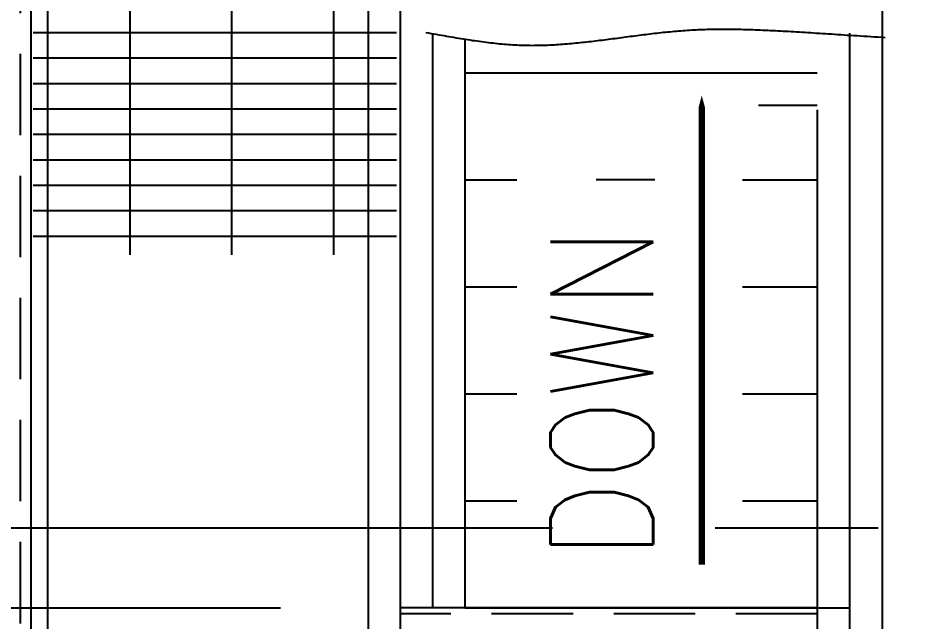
# Model space of a CAD drawing. Extents: x 0 to 68580, y 0 to 45720.
# Drawn here: x 19685 to 21100, y 13036 to 13979 of the extents above; entities that cross this region are included whole.
import ezdxf

# ---------------------------------------------------------------- set-up
doc = ezdxf.new("R2010")
doc.units = 0
doc.header["$LTSCALE"] = 40
doc.linetypes.add('CENTER', pattern=[50.8, 31.75, -6.35, 6.35, -6.35])
doc.linetypes.add('HIDDEN2', pattern=[4.7625, 3.175, -1.5875])
doc.layers.get('DEFPOINTS').update_dxf_attribs({"linetype": 'CONTINUOUS'})
for name, color, linetype in [('EMS_CL', 1, 'CENTER'), ('EMS_DIM', 3, 'CONTINUOUS'), ('EMS_GRAY', 252, 'CONTINUOUS'), ('EMS_HATCH', 3, 'CONTINUOUS'), ('EMS_OBJECT', 252, 'CONTINUOUS'), ('EMS_REV', 7, 'CONTINUOUS'), ('EMS_SHIPSTRUCTURE', 151, 'CONTINUOUS'), ('EMS_WALKWAY_PLATFORM', 2, 'CONTINUOUS'), ('EMS_WALKWAY_STAIRS', 2, 'CONTINUOUS'), ('WALWAYSTUFF', 2, 'CONTINUOUS')]:
    doc.layers.add(name, color=color, linetype=linetype)
doc.styles.add('EMS', font='Romans.shx', dxfattribs={"width": 0.85, "height": 240})
doc.styles.add('ROMANS', font='romans.shx', dxfattribs={"width": 0.8})
doc.dimstyles.get("Standard").update_dxf_attribs({"dimtxt": 0.125, "dimasz": 0.25, "dimexe": 0.18, "dimexo": 0.0625, "dimgap": 0.09, "dimtad": 0, "dimtih": 1, "dimtoh": 1, "dimzin": 12, "dimcen": 0.09, "dimclrd": 160, "dimclre": 160, "dimclrt": 200, "dimazin": 3, "dimtfac": 1, "dimtofl": 0, "dimtmove": 0, "dimatfit": 3})

# ---------------------------------------------------------------- blocks, each defined once
blk = doc.blocks.new('*U253')
at = {"layer": 'EMS_DIM', "color": 0, "style": 'EMS', "width": 0.85}
blk.add_text('1525', height=240, dxfattribs=at).set_placement((15705.4, 12175.5))
blk = doc.blocks.new('*D49')
at = {"layer": 'DEFPOINTS', "color": 0}
for p in [(20281.8, 13058), (16108.5, 11533), (17849.8, 11533)]:
    blk.add_point(p, dxfattribs=at)
at = {"layer": 'EMS_DIM', "color": 0}
for p, q in [((20094.3, 13058), (15996, 13058)), ((16108.5, 12818), (16108.5, 12528)), ((16108.5, 11773), (16108.5, 12063)), ((17662.3, 11533), (15996, 11533))]:
    blk.add_line(p, q, dxfattribs=at)
for points in [[(16068.5, 12818), (16148.5, 12818), (16108.5, 13058)], [(16068.5, 11773), (16148.5, 11773), (16108.5, 11533)]]:
    blk.add_solid(points, dxfattribs=at)
at = {"layer": 'EMS_REV'}
blk.add_blockref('*U253', (0, 0), dxfattribs=at)

msp = doc.modelspace()

# ---------------------------------------------------------------- linework, layer by layer
at = {"layer": 'EMS_CL'}
msp.add_line((17216.632, 13183.032), (24327.026, 13183.032), dxfattribs=at)
at = {"layer": 'EMS_DIM'}
msp.add_polyline3d([(20321.3, 13956.1, 0), (20325.4, 13955.4, 0), (20329.5, 13954.7, 0), (20333.5, 13954, 0), (20337.5, 13953.3, 0), (20341.5, 13952.6, 0), (20345.4, 13951.9, 0), (20349.3, 13951.2, 0), (20353.2, 13950.5, 0), (20357.1, 13949.9, 0), (20360.9, 13949.2, 0), (20364.7, 13948.6, 0), (20368.5, 13948, 0), (20372.2, 13947.4, 0), (20375.9, 13946.8, 0), (20379.6, 13946.2, 0), (20383.3, 13945.6, 0), (20386.9, 13945, 0), (20390.6, 13944.5, 0), (20394.2, 13943.9, 0), (20397.8, 13943.4, 0), (20401.4, 13942.9, 0), (20404.9, 13942.4, 0), (20408.4, 13941.9, 0), (20412, 13941.5, 0), (20415.5, 13941, 0), (20419, 13940.6, 0), (20422.5, 13940.2, 0), (20425.9, 13939.8, 0), (20429.4, 13939.4, 0), (20432.8, 13939.1, 0), (20436.3, 13938.7, 0), (20439.7, 13938.4, 0), (20443.1, 13938.1, 0), (20446.5, 13937.8, 0), (20449.9, 13937.5, 0), (20453.3, 13937.3, 0), (20456.7, 13937.1, 0), (20460.1, 13936.9, 0), (20463.5, 13936.7, 0), (20466.9, 13936.6, 0), (20470.3, 13936.4, 0), (20473.7, 13936.3, 0), (20477.1, 13936.3, 0), (20480.5, 13936.2, 0), (20483.9, 13936.2, 0), (20487.3, 13936.1, 0), (20490.6, 13936.2, 0), (20494, 13936.2, 0), (20497.4, 13936.2, 0), (20500.8, 13936.3, 0), (20504.2, 13936.4, 0), (20507.6, 13936.5, 0), (20511, 13936.6, 0), (20514.4, 13936.8, 0), (20517.8, 13936.9, 0), (20521.2, 13937.1, 0), (20524.6, 13937.3, 0), (20528, 13937.5, 0), (20531.4, 13937.8, 0), (20534.8, 13938, 0), (20538.2, 13938.3, 0), (20541.6, 13938.5, 0), (20545, 13938.8, 0), (20548.4, 13939.1, 0), (20551.8, 13939.4, 0), (20555.2, 13939.8, 0), (20558.6, 13940.1, 0), (20562, 13940.4, 0), (20565.4, 13940.8, 0), (20568.8, 13941.2, 0), (20572.2, 13941.5, 0), (20575.6, 13941.9, 0), (20579, 13942.3, 0), (20582.4, 13942.7, 0), (20585.8, 13943.1, 0), (20589.2, 13943.5, 0), (20592.6, 13944, 0), (20596, 13944.4, 0), (20599.4, 13944.8, 0), (20602.8, 13945.2, 0), (20606.2, 13945.7, 0), (20609.6, 13946.1, 0), (20613.1, 13946.6, 0), (20616.5, 13947, 0), (20619.9, 13947.5, 0), (20623.3, 13947.9, 0), (20626.7, 13948.4, 0), (20630.1, 13948.8, 0), (20633.5, 13949.3, 0), (20636.9, 13949.7, 0), (20640.3, 13950.2, 0), (20643.7, 13950.6, 0), (20647.1, 13951.1, 0), (20650.6, 13951.5, 0), (20654, 13951.9, 0), (20657.4, 13952.4, 0), (20660.8, 13952.8, 0), (20664.2, 13953.2, 0), (20667.6, 13953.7, 0), (20671, 13954.1, 0), (20674.4, 13954.5, 0), (20677.9, 13954.9, 0), (20681.3, 13955.3, 0), (20684.7, 13955.7, 0), (20688.1, 13956, 0), (20691.5, 13956.4, 0), (20694.9, 13956.8, 0), (20698.3, 13957.1, 0), (20701.7, 13957.4, 0), (20705.2, 13957.8, 0), (20708.6, 13958.1, 0), (20712, 13958.4, 0), (20715.4, 13958.7, 0), (20718.8, 13958.9, 0), (20722.2, 13959.2, 0), (20725.6, 13959.4, 0), (20729.1, 13959.7, 0), (20732.5, 13959.9, 0), (20735.9, 13960.1, 0), (20739.3, 13960.3, 0), (20742.7, 13960.4, 0), (20746.2, 13960.6, 0), (20749.6, 13960.7, 0), (20753, 13960.9, 0), (20756.5, 13961, 0), (20759.9, 13961.1, 0), (20763.4, 13961.2, 0), (20766.8, 13961.3, 0), (20770.3, 13961.3, 0), (20773.8, 13961.4, 0), (20777.3, 13961.4, 0), (20780.8, 13961.4, 0), (20784.3, 13961.4, 0), (20787.8, 13961.4, 0), (20791.4, 13961.4, 0), (20794.9, 13961.4, 0), (20798.5, 13961.4, 0), (20802.1, 13961.3, 0), (20805.7, 13961.3, 0), (20809.3, 13961.2, 0), (20813, 13961.1, 0), (20816.7, 13961, 0), (20820.3, 13961, 0), (20824, 13960.8, 0), (20827.8, 13960.7, 0), (20831.5, 13960.6, 0), (20835.3, 13960.5, 0), (20839.1, 13960.3, 0), (20842.9, 13960.2, 0), (20846.8, 13960, 0), (20850.7, 13959.8, 0), (20854.6, 13959.7, 0), (20858.5, 13959.5, 0), (20862.5, 13959.3, 0), (20866.5, 13959.1, 0), (20870.5, 13958.9, 0), (20874.6, 13958.7, 0), (20878.7, 13958.4, 0), (20882.8, 13958.2, 0), (20887, 13958, 0), (20891.1, 13957.7, 0), (20895.4, 13957.5, 0), (20899.6, 13957.2, 0), (20904, 13957, 0), (20908.3, 13956.7, 0), (20912.7, 13956.4, 0), (20917.1, 13956.1, 0), (20921.6, 13955.9, 0), (20926.1, 13955.6, 0), (20930.6, 13955.3, 0), (20935.2, 13955, 0), (20939.8, 13954.7, 0), (20944.5, 13954.4, 0), (20949.3, 13954.1, 0), (20954, 13953.8, 0), (20958.8, 13953.5, 0), (20963.7, 13953.1, 0), (20968.6, 13952.8, 0), (20973.6, 13952.5, 0), (20978.6, 13952.2, 0), (20983.7, 13951.9, 0), (20988.8, 13951.5, 0), (20994, 13951.2, 0), (20999.2, 13950.9, 0), (21004.5, 13950.5, 0), (21009.8, 13950.2, 0), (21015.2, 13949.9, 0), (21020.7, 13949.5, 0), (21026.2, 13949.2, 0), (21031.7, 13948.8, 0), (21037.4, 13948.5, 0)], dxfattribs=at)
at = {"layer": 'EMS_GRAY'}
msp.add_line((21033.389, 11885.037), (21033.389, 14481.037), dxfattribs=at)
at = {"layer": 'EMS_HATCH', "linetype": 'CONTINUOUS'}
for p, q in [((19859.534, 14203.208), (19859.534, 13609.022)), ((20018.284, 14203.208), (20018.284, 13609.022)), ((20177.034, 14203.208), (20177.034, 13609.022)), ((19708.548, 13956.041), (20275.489, 13956.041)), ((19708.548, 13916.354), (20275.489, 13916.354)), ((19708.548, 13876.666), (20275.489, 13876.666)), ((19708.548, 13836.979), (20275.489, 13836.979)), ((19708.548, 13797.291), (20275.489, 13797.291)), ((19708.548, 13757.604), (20275.489, 13757.604)), ((19708.548, 13717.916), (20275.489, 13717.916)), ((19708.548, 13678.229), (20275.489, 13678.229)), ((19708.548, 13638.541), (20275.489, 13638.541))]:
    msp.add_line(p, q, dxfattribs=at)
at = {"layer": 'EMS_OBJECT'}
msp.add_line((20381.839, 13058.032), (20931.839, 13058.032), dxfattribs=at)
at = {"layer": 'EMS_SHIPSTRUCTURE', "linetype": 'HIDDEN2'}
msp.add_line((19688.708, 10748.032), (19688.708, 15618.032), dxfattribs=at)
at = {"layer": 'EMS_SHIPSTRUCTURE'}
msp.add_line((19705.708, 10748.032), (19705.708, 15618.032), dxfattribs=at)
at = {"layer": 'EMS_WALKWAY_PLATFORM'}
for p, q in [((19731.839, 11483.032), (19731.839, 14833.032)), ((20231.839, 11483.032), (20231.839, 14833.032)), ((20281.839, 11483.032), (20281.839, 14833.032)), ((20331.839, 13954.263), (20331.839, 13058.032)), ((20381.839, 13945.823), (20381.839, 13058.032)), ((20981.839, 13955.21), (20981.839, 13058.032)), ((20931.839, 13835.21), (20931.839, 11483.032)), ((20981.839, 13835.21), (20981.839, 11483.032)), ((20931.839, 13782.638), (20931.839, 11483.032)), ((20931.839, 13058.032), (20281.839, 13058.032)), ((20602.344, 13058.032), (20981.839, 13058.032))]:
    msp.add_line(p, q, dxfattribs=at)
at = {"layer": 'EMS_WALKWAY_PLATFORM', "linetype": 'HIDDEN2'}
msp.add_line((20931.839, 13049.032), (20281.839, 13049.032), dxfattribs=at)
at = {"layer": 'EMS_WALKWAY_STAIRS'}
for p, q in [((20381.839, 13892.936), (20931.839, 13892.936)), ((20931.839, 13842.228), (20839.916, 13842.228)), ((20381.839, 13725.955), (20463.047, 13725.955)), ((20678.627, 13725.955), (20586.704, 13725.955)), ((20814.916, 13725.955), (20931.839, 13725.955)), ((20381.839, 13558.975), (20463.047, 13558.975)), ((20814.916, 13558.975), (20931.839, 13558.975)), ((20381.839, 13391.994), (20463.047, 13391.994)), ((20814.916, 13391.994), (20931.839, 13391.994)), ((20381.839, 13225.013), (20463.047, 13225.013)), ((20814.916, 13225.013), (20931.839, 13225.013))]:
    msp.add_line(p, q, dxfattribs=at)
at = {"layer": 'WALWAYSTUFF'}
msp.add_lwpolyline([(20751.578, 13857.857, 0, 100, 0), (20751.578, 13670.325, 10, 10, 0), (20751.578, 13125.847, 10, 10, 0)], format="xyseb", dxfattribs=at)

# ---------------------------------------------------------------- texts
at = {"layer": 'WALWAYSTUFF', "style": 'ROMANS', "width": 0.85}
msp.add_text('DOWN', height=160, rotation=90, dxfattribs=at).set_placement((20675.665, 13133.794))

# ---------------------------------------------------------------- dimensions: what is measured, and where the dimension line sits
at = {"layer": 'EMS_DIM'}
dim = msp.add_linear_dim(base=(16108.513, 11533.032), p1=(20281.839, 13058.032), p2=(17849.816, 11533.032), angle=270, dimstyle='Standard', dxfattribs=at)
dim.commit()
dim.dimension.update_dxf_attribs({"geometry": '*D49', "text_midpoint": (16108.513, 12295.532)})

doc.saveas('drawing.dxf')
